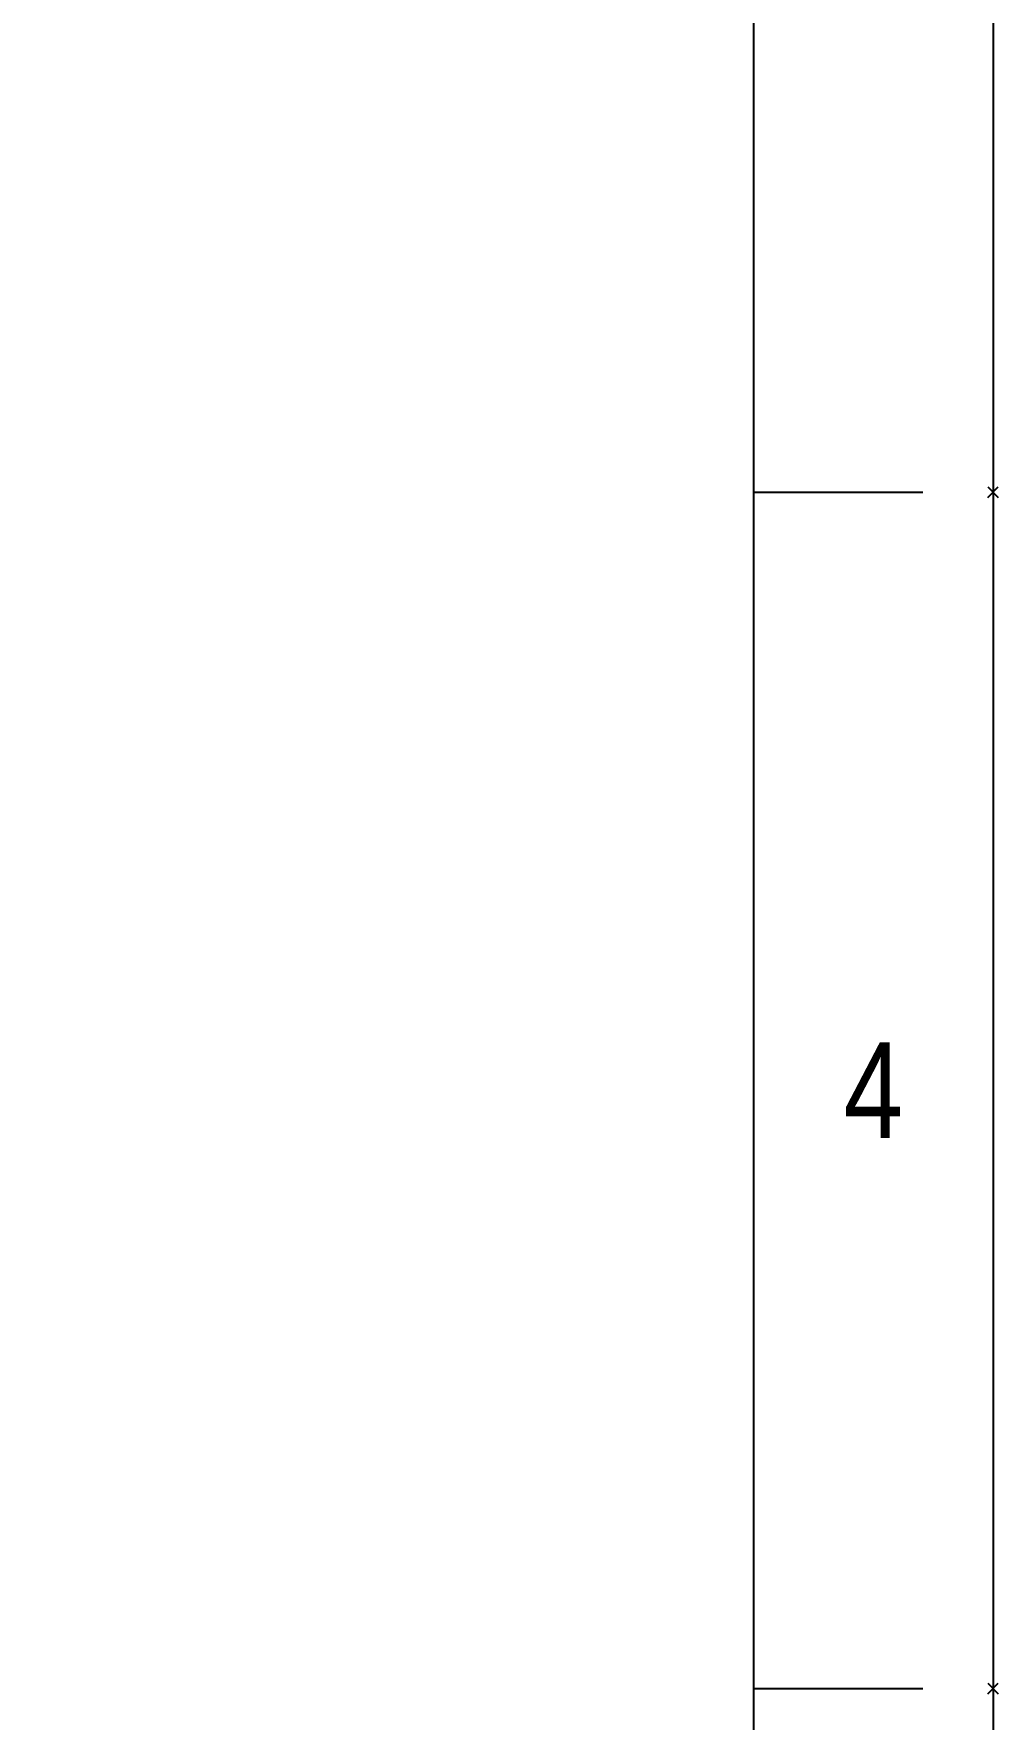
# Model space of a CAD drawing. Header units: inches. Extents: x 1105 to 1525, y -292 to 302.
# Drawn here: x 1468.1 to 1525.1, y 3.4 to 103 of the extents above; entities that cross this region are included whole.
import ezdxf

# ---------------------------------------------------------------- set-up
doc = ezdxf.new("R2010")
doc.units = ezdxf.units.IN
doc.header["$LTSCALE"] = 2.42
doc.header["$MEASUREMENT"] = 0
doc.header["$PDMODE"] = 3
doc.header["$PDSIZE"] = 0.3125
doc.layers.add('FORM', color=7, linetype='CONTINUOUS')
doc.styles.get("Standard").update_dxf_attribs({"font": 'arial.ttf', "width": 0.8})

msp = doc.modelspace()

# ---------------------------------------------------------------- linework, layer by layer
at = {"layer": 'FORM'}
for p, q in [((1510.609, -277.621), (1510.609, 288.035)), ((1510.609, 75.914), (1520.609, 75.914)), ((1510.609, 5.207), (1520.609, 5.207))]:
    msp.add_line(p, q, dxfattribs=at)
msp.add_lwpolyline([(1104.75, 302.177), (1524.75, 302.177), (1524.75, -291.762), (1104.75, -291.762)], close=True, dxfattribs=at)
for p in [(1524.75, 75.914), (1524.75, 5.207)]:
    msp.add_point(p, dxfattribs=at)

# ---------------------------------------------------------------- texts
at = {"layer": 'FORM', "insert": (1517.679, 40.561), "char_height": 5.657, "attachment_point": 5}
msp.add_mtext_dynamic_manual_height_columns('4', width=50, gutter_width=12.5, heights=[0], dxfattribs=at)

doc.saveas('drawing.dxf')
